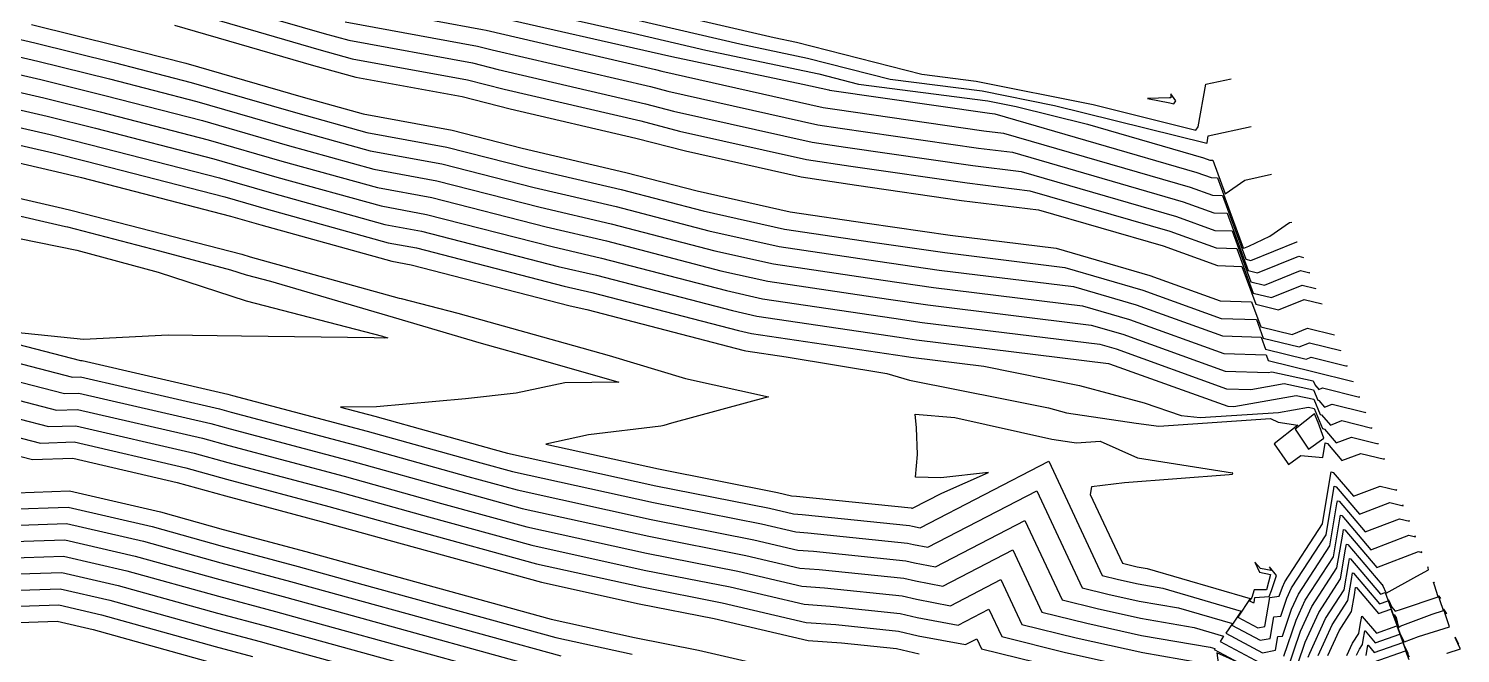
# Model space of a CAD drawing. Header units: millimetres. Extents: x 1157528 to 1158127, y 1280646 to 1281429.
# Drawn here: x 1157926.3 to 1158008.7, y 1280991 to 1281026.9 of the extents above; entities that cross this region are included whole.
import ezdxf

# ---------------------------------------------------------------- set-up
doc = ezdxf.new("R2010")
doc.units = ezdxf.units.MM
doc.layers.add('OCTUBRE', color=31, linetype='Continuous')

msp = doc.modelspace()

# ---------------------------------------------------------------- linework, layer by layer
at = {"layer": 'OCTUBRE', "flags": 128}
for points, elevation in [([(1157934.013, 1281029.344), (1157943.285, 1281026.661), (1157944.696, 1281026.27), (1157951.825, 1281024.961), (1157953.306, 1281024.58), (1157961.8, 1281022.612), (1157963.417, 1281022.191), (1157971.397, 1281020.401), (1157973.325, 1281020.114), (1157980.649, 1281019.053), (1157983.434, 1281018.71), (1157992.392, 1281016.114), (1157994.602, 1281015.317), (1157995.592, 1281015.286), (1157996.664, 1281012.359), (1157997.459, 1281012.163), (1157999.532, 1281013.001), (1158000.06, 1281012.87), (1158000.058, 1281012.876)], 383.5), ([(1157958.996, 1281028.809), (1157969.2, 1281026.425), (1157970.487, 1281026.155), (1157977.717, 1281024.312), (1157980.854, 1281023.91), (1157987.577, 1281022.563), (1157993.494, 1281021.091), (1157993.631, 1281021.275), (1157994.069, 1281023.735), (1157995.527, 1281024.045)], 380.5), ([(1157917.907, 1281028.262), (1157923.21, 1281026.907), (1157926.606, 1281026.126), (1157931.186, 1281024.99), (1157935.629, 1281023.843), (1157941.765, 1281022.067), (1157945.733, 1281020.966), (1157950.358, 1281020.118), (1157955.037, 1281018.913), (1157960.388, 1281017.673), (1157965.112, 1281016.444), (1157969.806, 1281015.391), (1157974.87, 1281014.638), (1157979.031, 1281014.035), (1157985.954, 1281013.182), (1157990.457, 1281011.877), (1157994.969, 1281010.251), (1157996.989, 1281010.187), (1157997.381, 1281009.117), (1157999.451, 1281008.608), (1158000.043, 1281008.848), (1158001.855, 1281008.398), (1158001.848, 1281008.419)], 386), ([(1157934.336, 1281028.244), (1157942.981, 1281025.742), (1157944.903, 1281025.209), (1157951.532, 1281023.993), (1157953.652, 1281023.447), (1157961.518, 1281021.624), (1157963.756, 1281021.042), (1157971.079, 1281019.399), (1157973.634, 1281019.019), (1157980.325, 1281018.05), (1157983.938, 1281017.604), (1157992.005, 1281015.266), (1157994.675, 1281014.304), (1157995.871, 1281014.266), (1157996.807, 1281011.71), (1157997.857, 1281011.452), (1157999.634, 1281012.171), (1158000.419, 1281011.976), (1158000.416, 1281011.985)], 384), ([(1157944.281, 1281028.391), (1157952.412, 1281026.899), (1157952.613, 1281026.847), (1157962.365, 1281024.587), (1157962.739, 1281024.49), (1157972.034, 1281022.405), (1157972.706, 1281022.305), (1157981.296, 1281021.06), (1157982.426, 1281020.921), (1157993.166, 1281017.809), (1157994.455, 1281017.344), (1157995.033, 1281017.326), (1157996.377, 1281013.655), (1157996.662, 1281013.586), (1157999.327, 1281014.663), (1157999.342, 1281014.659), (1157999.342, 1281014.659)], 382.5), ([(1157955.336, 1281027.968), (1157961.079, 1281026.674), (1157965.277, 1281025.693), (1157971.777, 1281024.327), (1157974.068, 1281023.743), (1157981.525, 1281022.787), (1157983.144, 1281022.463), (1157987.262, 1281021.438), (1157993.94, 1281019.503), (1157994.309, 1281019.37), (1157994.474, 1281019.365), (1157995.186, 1281017.422), (1157996.316, 1281018.218), (1157997.867, 1281018.548)], 381.5), ([(1157910.048, 1281027.655), (1157914.482, 1281026.732), (1157917.84, 1281026.216), (1157922.096, 1281025.129), (1157926.962, 1281024.009), (1157930.647, 1281023.096), (1157936.275, 1281021.642), (1157941.157, 1281020.23), (1157946.148, 1281018.845), (1157949.771, 1281018.18), (1157955.73, 1281016.646), (1157959.823, 1281015.698), (1157965.789, 1281014.145), (1157969.17, 1281013.386), (1157975.488, 1281012.448), (1157978.384, 1281012.028), (1157986.962, 1281010.97), (1157989.683, 1281010.182), (1157995.115, 1281008.224), (1157997.548, 1281008.147), (1157997.668, 1281007.82), (1158000.248, 1281007.186), (1158002.573, 1281006.609), (1158002.564, 1281006.636)], 387), ([(1157917.873, 1281027.239), (1157922.653, 1281026.018), (1157926.784, 1281025.067), (1157930.916, 1281024.043), (1157935.952, 1281022.742), (1157941.461, 1281021.149), (1157945.94, 1281019.906), (1157950.064, 1281019.149), (1157955.384, 1281017.78), (1157960.106, 1281016.686), (1157965.451, 1281015.294), (1157969.488, 1281014.389), (1157975.179, 1281013.543), (1157978.707, 1281013.032), (1157986.458, 1281012.076), (1157990.07, 1281011.029), (1157995.042, 1281009.237), (1157997.268, 1281009.167), (1157997.524, 1281008.468), (1157999.849, 1281007.897), (1158000.145, 1281008.017), (1158002.214, 1281007.503), (1158002.206, 1281007.527)], 386.5), ([(1157926.428, 1281027.184), (1157931.455, 1281025.937), (1157935.305, 1281024.943), (1157942.069, 1281022.986), (1157945.526, 1281022.027), (1157950.651, 1281021.086), (1157954.691, 1281020.047), (1157960.671, 1281018.661), (1157964.773, 1281017.593), (1157970.125, 1281016.393), (1157974.561, 1281015.733), (1157979.354, 1281015.039), (1157985.45, 1281014.287), (1157990.844, 1281012.724), (1157994.895, 1281011.264), (1157996.709, 1281011.207), (1157997.237, 1281009.765), (1157999.052, 1281009.319), (1157999.941, 1281009.679), (1158001.496, 1281009.292), (1158001.49, 1281009.31)], 385.5), ([(1157934.659, 1281027.143), (1157942.677, 1281024.824), (1157945.111, 1281024.148), (1157951.238, 1281023.024), (1157953.998, 1281022.313), (1157961.235, 1281020.637), (1157964.095, 1281019.892), (1157970.761, 1281018.397), (1157973.943, 1281017.924), (1157980.002, 1281017.046), (1157984.442, 1281016.498), (1157991.618, 1281014.419), (1157994.749, 1281013.291), (1157996.151, 1281013.246), (1157996.951, 1281011.062), (1157998.256, 1281010.741), (1157999.736, 1281011.34), (1158000.778, 1281011.081), (1158000.774, 1281011.093)], 384.5), ([(1157944.489, 1281027.33), (1157952.118, 1281025.93), (1157952.959, 1281025.714), (1157962.083, 1281023.6), (1157963.078, 1281023.341), (1157971.716, 1281021.403), (1157973.015, 1281021.21), (1157980.972, 1281020.057), (1157982.93, 1281019.815), (1157992.779, 1281016.961), (1157994.529, 1281016.33), (1157995.312, 1281016.306), (1157996.52, 1281013.007), (1157997.06, 1281012.875), (1157999.429, 1281013.832), (1157999.701, 1281013.765), (1157999.7, 1281013.768)], 383), ([(1157953.656, 1281027.514), (1157962.12, 1281025.607), (1157963.316, 1281025.328), (1157970.868, 1281023.74), (1157972.352, 1281023.407), (1157972.397, 1281023.4), (1157981.62, 1281022.064), (1157981.922, 1281022.026), (1157993.553, 1281018.656), (1157994.382, 1281018.357), (1157994.753, 1281018.345), (1157996.234, 1281014.304), (1157996.263, 1281014.297), (1157996.557, 1281014.415), (1157997.768, 1281014.977), (1157998.891, 1281015.769), (1157999.037, 1281015.8)], 382), ([(1157960.037, 1281027.741), (1157967.239, 1281026.059), (1157971.132, 1281025.241), (1157975.892, 1281024.027), (1157981.189, 1281023.348), (1157985.36, 1281022.513), (1157994.125, 1281020.333), (1157994.148, 1281020.363), (1157994.22, 1281020.77), (1157996.697, 1281021.297)], 381), ([(1157921.538, 1281024.24), (1157927.14, 1281022.951), (1157930.377, 1281022.149), (1157936.598, 1281020.542), (1157940.852, 1281019.311), (1157946.355, 1281017.784), (1157949.477, 1281017.211), (1157956.076, 1281015.513), (1157959.541, 1281014.71), (1157966.128, 1281012.995), (1157968.852, 1281012.384), (1157975.798, 1281011.353), (1157978.06, 1281011.025), (1157987.466, 1281009.865), (1157989.296, 1281009.335), (1157995.189, 1281007.211), (1157997.676, 1281007.132), (1157997.877, 1281007.168), (1158000.267, 1281006.657), (1158000.386, 1281006.364), (1158000.415, 1281006.357), (1158000.582, 1281006.16), (1158000.801, 1281006.244), (1158002.932, 1281005.714), (1158002.922, 1281005.744)], 387.5), ([(1157920.981, 1281023.351), (1157927.318, 1281021.893), (1157930.108, 1281021.202), (1157936.921, 1281019.442), (1157940.548, 1281018.392), (1157946.563, 1281016.724), (1157949.184, 1281016.242), (1157956.423, 1281014.38), (1157959.259, 1281013.723), (1157966.467, 1281011.846), (1157968.533, 1281011.382), (1157976.107, 1281010.257), (1157977.737, 1281010.021), (1157987.97, 1281008.759), (1157988.909, 1281008.487), (1157995.262, 1281006.198), (1157996.679, 1281006.153), (1157998.583, 1281006.492), (1158000.287, 1281006.127), (1158000.525, 1281005.543), (1158000.582, 1281005.527), (1158000.916, 1281005.133), (1158001.354, 1281005.301), (1158003.291, 1281004.82), (1158003.28, 1281004.853)], 388), ([(1157920.424, 1281022.462), (1157927.496, 1281020.835), (1157929.838, 1281020.254), (1157937.245, 1281018.341), (1157940.244, 1281017.473), (1157946.77, 1281015.663), (1157948.89, 1281015.274), (1157956.769, 1281013.246), (1157958.976, 1281012.735), (1157966.806, 1281010.696), (1157968.215, 1281010.38), (1157976.416, 1281009.162), (1157977.413, 1281009.018), (1157988.474, 1281007.654), (1157988.522, 1281007.64), (1157995.335, 1281005.184), (1157995.682, 1281005.173), (1157999.288, 1281005.815), (1158000.307, 1281005.597), (1158000.663, 1281004.721), (1158000.749, 1281004.698), (1158001.25, 1281004.106), (1158001.907, 1281004.358), (1158003.65, 1281003.925), (1158003.638, 1281003.961)], 388.5), ([(1157919.867, 1281021.574), (1157927.674, 1281019.777), (1157929.569, 1281019.307), (1157937.568, 1281017.241), (1157939.94, 1281016.555), (1157946.977, 1281014.602), (1157948.597, 1281014.305), (1157957.116, 1281012.113), (1157958.694, 1281011.747), (1157967.145, 1281009.547), (1157967.897, 1281009.378), (1157976.725, 1281008.067), (1157977.089, 1281008.014), (1157981.292, 1281007.496), (1157986.808, 1281006.38), (1157990.521, 1281005.379), (1157992.664, 1281004.66), (1157993.753, 1281004.53), (1157998.254, 1281004.829), (1157999.993, 1281005.139), (1158000.326, 1281005.067), (1158000.802, 1281003.899), (1158000.916, 1281003.868), (1158001.584, 1281003.08), (1158002.46, 1281003.415), (1158004.009, 1281003.031), (1158003.996, 1281003.07)], 389), ([(1157919.31, 1281020.685), (1157927.852, 1281018.719), (1157929.3, 1281018.36), (1157937.891, 1281016.141), (1157939.636, 1281015.636), (1157947.185, 1281013.542), (1157948.304, 1281013.336), (1157957.462, 1281010.979), (1157958.411, 1281010.759), (1157967.484, 1281008.398), (1157967.579, 1281008.376), (1157969.908, 1281008.03), (1157975.704, 1281007.081), (1157977.006, 1281006.69), (1157982.522, 1281005.601), (1157985.019, 1281005.096), (1157986.054, 1281004.817), (1157990.061, 1281004.205), (1157991.377, 1281004.047), (1157997.81, 1281004.475), (1157998.253, 1281004.278), (1157999.369, 1281004.105), (1157998.009, 1281003.029), (1157998.759, 1281001.947), (1157998.832, 1281001.835), (1157999.551, 1281002.346), (1158000.809, 1281002.233), (1158000.949, 1281003.061), (1158000.951, 1281003.074), (1158001.083, 1281003.038), (1158001.919, 1281002.053), (1158003.013, 1281002.473), (1158004.368, 1281002.136), (1158004.354, 1281002.178)], 389.5), ([(1157918.195, 1281018.907), (1157928.208, 1281016.603), (1157928.761, 1281016.466), (1157938.537, 1281013.94), (1157939.028, 1281013.798), (1157947.599, 1281011.42), (1157947.717, 1281011.399), (1157950.989, 1281010.557), (1157957.17, 1281008.829), (1157959.7, 1281008.108), (1157964.106, 1281006.794), (1157968.876, 1281005.735), (1157963.286, 1281004.21), (1157962.846, 1281004.08), (1157962.778, 1281004.059), (1157962.674, 1281004.043), (1157958.502, 1281003.541), (1157956.053, 1281003.003), (1157962.537, 1281001.578), (1157969.397, 1281000.223), (1157970.209, 1281000.033), (1157970.497, 1281000.012), (1157977.107, 1280999.329), (1157977.13, 1280999.324), (1157977.185, 1280999.313), (1157978.871, 1281000.186), (1157981.559, 1281001.366), (1157978.808, 1281001.056), (1157977.357, 1281001.1), (1157977.463, 1281002.414), (1157977.407, 1281003.953), (1157977.339, 1281004.731), (1157979.616, 1281004.539), (1157985.214, 1281003.288), (1157986.348, 1281003.114), (1157986.626, 1281003.081), (1157987.981, 1281003.171), (1157990.146, 1281002.21), (1157995.608, 1281001.36), (1157995.596, 1281001.35), (1157995.604, 1281001.338), (1157995.588, 1281001.256), (1157995.428, 1281001.239), (1157989.397, 1281000.782), (1157987.488, 1281000.544), (1157987.419, 1281000.11), (1157989.274, 1280996.142), (1157989.651, 1280996.049), (1157990.114, 1280995.946), (1157990.691, 1280995.847), (1157996.629, 1280994.106), (1157995.915, 1280993.045), (1157997.069, 1280992.428), (1157997.476, 1280992.507), (1157997.764, 1280994.179), (1157998.309, 1280994.238), (1157998.49, 1280994.775), (1157998.626, 1280995.07), (1158000.794, 1280998.405), (1158001.286, 1281001.314), (1158001.302, 1281001.41), (1158001.416, 1281001.379), (1158002.587, 1280999.999), (1158004.12, 1281000.587), (1158005.086, 1281000.347), (1158005.07, 1281000.395)], 390.5), ([(1157917.638, 1281018.018), (1157928.386, 1281015.545), (1157928.491, 1281015.519), (1157933.792, 1281014.149), (1157937.882, 1281013.051), (1157938.789, 1281012.753), (1157940.194, 1281012.39), (1157947.257, 1281010.314), (1157952.322, 1281008.823), (1157955.506, 1281007.932), (1157960.254, 1281006.579), (1157957.14, 1281006.541), (1157954.345, 1281005.939), (1157951.422, 1281005.619), (1157946.306, 1281005.157), (1157944.221, 1281005.136), (1157946.194, 1281004.611), (1157953.074, 1281002.7), (1157953.846, 1281002.488), (1157962.4, 1281000.608), (1157968.942, 1280999.315), (1157970.329, 1280998.991), (1157970.821, 1280998.954), (1157977.001, 1280998.316), (1157977.184, 1280998.273), (1157977.621, 1280998.191), (1157985.035, 1281002.028), (1157988.114, 1280995.438), (1157989.041, 1280995.208), (1157990.18, 1280994.957), (1157991.598, 1280994.712), (1157996.121, 1280993.386), (1157995.577, 1280992.578), (1157997.208, 1280991.706), (1157997.785, 1280991.817), (1157997.996, 1280993.048), (1157998.398, 1280993.091), (1157998.752, 1280994.141), (1157999.016, 1280994.718), (1158001.004, 1280997.774), (1158001.455, 1281000.44), (1158001.477, 1281000.578), (1158001.583, 1281000.549), (1158002.921, 1280998.973), (1158004.673, 1280999.644), (1158005.445, 1280999.453), (1158005.428, 1280999.504)], 391), ([(1157925.725, 1281014.858), (1157929.028, 1281014.179), (1157933.718, 1281012.92), (1157938.785, 1281011.252), (1157946.636, 1281009.226), (1157946.747, 1281009.193), (1157946.952, 1281009.132), (1157946.733, 1281009.108), (1157946.173, 1281009.127), (1157938.529, 1281009.216), (1157934.295, 1281009.276), (1157929.414, 1281009.027), (1157921.378, 1281009.854), (1157929.253, 1281007.821), (1157929.334, 1281007.824), (1157937.734, 1281005.884), (1157938, 1281005.81), (1157945.754, 1281003.746), (1157952.318, 1281001.923), (1157954.125, 1281001.426), (1157962.263, 1280999.637), (1157968.487, 1280998.407), (1157970.449, 1280997.949), (1157971.145, 1280997.897), (1157976.896, 1280997.303), (1157977.237, 1280997.223), (1157978.058, 1280997.068), (1157984.344, 1281000.322), (1157986.955, 1280994.734), (1157988.432, 1280994.368), (1157990.245, 1280993.967), (1157992.504, 1280993.577), (1157995.612, 1280992.666), (1157995.238, 1280992.111), (1157997.347, 1280990.983), (1157998.093, 1280991.127), (1157998.229, 1280991.917), (1157998.486, 1280991.945), (1157999.013, 1280993.506), (1157999.407, 1280994.365), (1158001.213, 1280997.143), (1158001.624, 1280999.567), (1158001.653, 1280999.746), (1158001.75, 1280999.72), (1158003.255, 1280997.946), (1158005.226, 1280998.702), (1158005.804, 1280998.558), (1158005.786, 1280998.612)], 391.5), ([(1157921.081, 1281008.86), (1157928.791, 1281006.87), (1157929.244, 1281006.885), (1157937.249, 1281005.036), (1157937.933, 1281004.845), (1157945.314, 1281002.881), (1157951.562, 1281001.146), (1157954.403, 1281000.364), (1157962.126, 1280998.666), (1157968.032, 1280997.5), (1157970.569, 1280996.906), (1157971.469, 1280996.839), (1157976.79, 1280996.29), (1157977.291, 1280996.173), (1157978.494, 1280995.945), (1157983.653, 1280998.615), (1157985.796, 1280994.029), (1157987.822, 1280993.528), (1157990.311, 1280992.978), (1157993.411, 1280992.442), (1157995.103, 1280991.946), (1157994.9, 1280991.644), (1157997.487, 1280990.261)], 392), ([(1157921.005, 1281007.809), (1157928.33, 1281005.918), (1157929.154, 1281005.946), (1157936.763, 1281004.188), (1157937.866, 1281003.881), (1157944.874, 1281002.016), (1157950.805, 1281000.369), (1157954.682, 1280999.302), (1157961.989, 1280997.696), (1157967.577, 1280996.592), (1157970.689, 1280995.864), (1157971.793, 1280995.782), (1157976.685, 1280995.277), (1157977.345, 1280995.122), (1157978.93, 1280994.822), (1157982.962, 1280996.909), (1157984.637, 1280993.325), (1157987.212, 1280992.688), (1157990.377, 1280991.988), (1157994.317, 1280991.307), (1157994.595, 1280991.226), (1157994.561, 1280991.177), (1157995.993, 1280990.412), (1157994.717, 1280990.984), (1157994.976, 1280988.976)], 392.5), ([(1157920.93, 1281006.757), (1157927.868, 1281004.967), (1157929.065, 1281005.007), (1157936.278, 1281003.341), (1157937.799, 1281002.917), (1157944.433, 1281001.151), (1157950.049, 1280999.591), (1157954.961, 1280998.239), (1157961.851, 1280996.725), (1157967.122, 1280995.684), (1157970.809, 1280994.822), (1157972.117, 1280994.724), (1157976.579, 1280994.263), (1157977.399, 1280994.072), (1157979.367, 1280993.699), (1157982.271, 1280995.203), (1157983.477, 1280992.621), (1157986.603, 1280991.847), (1157990.443, 1280990.998), (1157993.724, 1280990.432)], 393), ([(1157920.854, 1281005.706), (1157927.406, 1281004.015), (1157928.975, 1281004.068), (1157935.792, 1281002.493), (1157937.732, 1281001.953), (1157943.993, 1281000.286), (1157949.293, 1280998.814), (1157955.239, 1280997.177), (1157961.714, 1280995.754), (1157966.666, 1280994.776), (1157970.929, 1280993.779), (1157972.441, 1280993.667), (1157976.474, 1280993.25), (1157977.452, 1280993.021), (1157979.803, 1280992.577), (1157981.58, 1280993.496), (1157982.318, 1280991.917), (1157985.993, 1280991.007), (1157990.508, 1280990.009)], 393.5), ([(1157920.779, 1281004.655), (1157926.944, 1281003.063), (1157928.885, 1281003.129), (1157935.307, 1281001.646), (1157937.665, 1281000.988), (1157943.553, 1280999.421), (1157948.537, 1280998.037), (1157955.518, 1280996.115), (1157961.577, 1280994.784), (1157966.211, 1280993.868), (1157971.049, 1280992.737), (1157972.765, 1280992.609), (1157976.368, 1280992.237), (1157977.506, 1280991.971), (1157980.24, 1280991.454), (1157980.889, 1280991.79), (1157981.159, 1280991.213), (1157985.384, 1280990.167)], 394), ([(1157920.703, 1281003.603), (1157926.482, 1281002.112), (1157928.796, 1281002.19), (1157934.822, 1281000.798), (1157937.598, 1281000.024), (1157943.113, 1280998.557), (1157947.781, 1280997.26), (1157955.797, 1280995.053), (1157961.44, 1280993.813), (1157965.756, 1280992.96), (1157971.169, 1280991.695), (1157973.089, 1280991.552), (1157976.263, 1280991.224), (1157977.56, 1280990.921)], 394.5), ([(1157925.558, 1281000.208), (1157928.616, 1281000.312), (1157933.851, 1280999.103), (1157937.464, 1280998.096), (1157942.232, 1280996.827), (1157946.269, 1280995.705), (1157956.354, 1280992.929), (1157961.166, 1280991.872), (1157964.846, 1280991.145), (1157971.409, 1280989.61)], 395.5), ([(1157925.097, 1280999.257), (1157928.527, 1280999.373), (1157933.365, 1280998.255), (1157937.397, 1280997.131), (1157941.792, 1280995.962), (1157945.512, 1280994.928), (1157956.633, 1280991.867), (1157961.029, 1280990.901)], 396), ([(1157924.635, 1280998.305), (1157928.437, 1280998.434), (1157932.88, 1280997.408), (1157937.33, 1280996.167), (1157941.352, 1280995.097), (1157944.756, 1280994.151), (1157956.911, 1280990.805)], 396.5), ([(1157998.575, 1280990.798), (1157999.275, 1280992.872), (1157999.798, 1280994.012), (1158001.423, 1280996.512), (1158001.793, 1280998.693), (1158001.828, 1280998.914), (1158001.917, 1280998.89), (1158003.589, 1280996.919), (1158005.779, 1280997.759), (1158006.163, 1280997.664), (1158006.144, 1280997.721)], 392), ([(1157924.173, 1280997.353), (1157928.348, 1280997.495), (1157932.394, 1280996.56), (1157937.263, 1280995.203), (1157940.912, 1280994.232), (1157944, 1280993.374), (1157957.19, 1280989.743)], 397), ([(1157998.772, 1280989.972), (1157999.537, 1280992.238), (1158000.189, 1280993.66), (1158001.633, 1280995.881), (1158001.962, 1280997.819), (1158002.003, 1280998.082), (1158002.084, 1280998.061), (1158003.924, 1280995.892), (1158006.332, 1280996.816), (1158006.522, 1280996.769), (1158006.502, 1280996.829)], 392.5), ([(1157923.711, 1280996.402), (1157928.258, 1280996.556), (1157931.909, 1280995.712), (1157937.196, 1280994.238), (1157940.471, 1280993.367), (1157943.244, 1280992.597), (1157957.469, 1280988.681)], 397.5), ([(1157999.376, 1280990.354), (1157999.798, 1280991.603), (1158000.58, 1280993.307), (1158001.843, 1280995.25), (1158002.13, 1280996.946), (1158002.179, 1280997.25), (1158002.251, 1280997.231), (1158004.209, 1280994.923), (1158004.238, 1280994.933), (1158004.269, 1280994.848), (1158004.259, 1280994.887), (1158004.47, 1280994.411), (1158006.237, 1280995.399), (1158006.914, 1280995.768), (1158006.88, 1280995.876), (1158006.88, 1280995.875), (1158006.86, 1280995.938)], 393), ([(1157999.981, 1280990.735), (1158000.06, 1280990.969), (1158000.97, 1280992.954), (1158002.053, 1280994.619), (1158002.299, 1280996.072), (1158002.354, 1280996.419), (1158002.418, 1280996.401), (1158004.148, 1280994.363), (1158004.406, 1280994.453), (1158004.697, 1280993.673), (1158004.602, 1280994.034), (1158004.786, 1280993.618), (1158004.983, 1280993.387), (1158005.342, 1280993.489), (1158007.455, 1280994.205), (1158007.247, 1280994.887), (1158007.193, 1280995.056), (1158007.235, 1280994.995), (1158007.218, 1280995.046)], 393.5), ([(1157923.249, 1280995.45), (1157928.168, 1280995.617), (1157931.423, 1280994.865), (1157937.129, 1280993.274), (1157940.031, 1280992.502), (1157942.488, 1280991.819), (1157957.747, 1280987.619)], 398), ([(1158000.547, 1280990.826), (1158001.361, 1280992.602), (1158002.263, 1280993.988), (1158002.468, 1280995.198), (1158002.53, 1280995.587), (1158002.585, 1280995.572), (1158004.086, 1280993.803), (1158004.575, 1280993.974), (1158005.124, 1280992.498), (1158004.946, 1280993.182), (1158004.987, 1280993.088), (1158005.043, 1280993.022), (1158005.182, 1280992.45), (1158005.266, 1280992.51), (1158007.11, 1280993.202), (1158007.762, 1280993.426), (1158007.568, 1280993.982), (1158007.492, 1280994.231), (1158007.487, 1280994.275), (1158007.55, 1280994.172), (1158007.589, 1280994.115), (1158007.576, 1280994.155)], 394), ([(1157922.787, 1280994.498), (1157928.079, 1280994.678), (1157930.938, 1280994.017), (1157937.062, 1280992.31), (1157939.591, 1280991.637), (1157941.732, 1280991.042), (1157958.026, 1280986.557)], 398.5), ([(1158001.101, 1280990.829), (1158001.752, 1280992.249), (1158002.473, 1280993.357), (1158002.637, 1280994.325), (1158002.705, 1280994.755), (1158002.752, 1280994.742), (1158004.024, 1280993.243), (1158004.744, 1280993.494), (1158005.294, 1280992.016), (1158005.399, 1280991.806), (1158005.499, 1280991.596), (1158005.53, 1280991.618), (1158006.324, 1280991.916), (1158008.111, 1280992.486), (1158007.886, 1280993.173), (1158007.78, 1280993.477), (1158007.777, 1280993.502), (1158007.916, 1280993.276), (1158007.943, 1280993.236), (1158007.934, 1280993.263)], 394.5), ([(1157922.326, 1280993.547), (1157927.989, 1280993.739), (1157930.452, 1280993.17), (1157936.995, 1280991.346), (1157939.151, 1280990.772)], 399), ([(1157921.864, 1280992.595), (1157927.899, 1280992.8), (1157929.967, 1280992.322), (1157936.928, 1280990.381)], 399.5), ([(1158002.209, 1280990.837), (1158002.534, 1280991.544), (1158002.893, 1280992.096), (1158002.974, 1280992.577), (1158003.056, 1280993.091), (1158003.086, 1280993.083), (1158003.9, 1280992.123), (1158005.081, 1280992.535), (1158005.484, 1280991.452), (1158005.739, 1280990.94)], 395.5), ([(1158002.764, 1280990.84), (1158002.924, 1280991.191), (1158003.102, 1280991.465), (1158003.143, 1280991.704), (1158003.231, 1280992.259), (1158003.253, 1280992.253), (1158003.838, 1280991.563), (1158005.25, 1280992.056), (1158005.58, 1280991.17), (1158005.788, 1280990.752)], 396), ([(1158003.313, 1280990.837), (1158003.407, 1280991.427), (1158003.42, 1280991.424), (1158003.776, 1280991.003), (1158005.419, 1280991.576), (1158005.675, 1280990.888)], 396.5), ([(1158007.974, 1280990.951), (1158007.984, 1280990.954), (1158008.741, 1280991.222), (1158008.678, 1280991.35), (1158008.494, 1280991.728), (1158008.488, 1280991.76), (1158008.438, 1280991.894), (1158008.618, 1280991.53), (1158008.647, 1280991.482), (1158008.651, 1280991.476), (1158008.65, 1280991.48)], 395.5), ([(1158003.715, 1280990.443), (1158005.588, 1280991.097), (1158005.77, 1280990.606)], 397)]:
    msp.add_lwpolyline(points, dxfattribs=dict(at, elevation=elevation))
for points, elevation in [([(1157992.06, 1281023.193), (1157992.07, 1281022.956), (1157991.991, 1281022.949), (1157990.711, 1281022.923), (1157992.011, 1281022.663), (1157992.233, 1281022.608), (1157992.355, 1281022.772), (1157992.06, 1281023.193)], 379.5), ([(1157999.575, 1281003.35), (1157999.992, 1281002.713), (1158000.882, 1281003.346), (1158000.543, 1281004.246), (1158000.332, 1281004.752), (1157999.215, 1281003.869), (1157999.575, 1281003.35)], 389), ([(1157996.79, 1280993.873), (1157996.86, 1280993.886), (1157996.909, 1280994.173), (1157997.729, 1280994.233), (1157997.858, 1280994.57), (1157998.153, 1280995.437), (1157997.741, 1280995.936), (1157997.85, 1280995.718), (1157997.231, 1280995.844), (1157996.898, 1280996.196), (1157997.167, 1280995.625), (1157997.796, 1280995.496), (1157997.571, 1280994.615), (1157996.862, 1280994.606), (1157996.723, 1280994.174), (1157996.592, 1280993.979), (1157996.79, 1280993.873)], 389.5)]:
    msp.add_lwpolyline(points, close=True, dxfattribs=dict(at, elevation=elevation))

doc.saveas('drawing.dxf')
